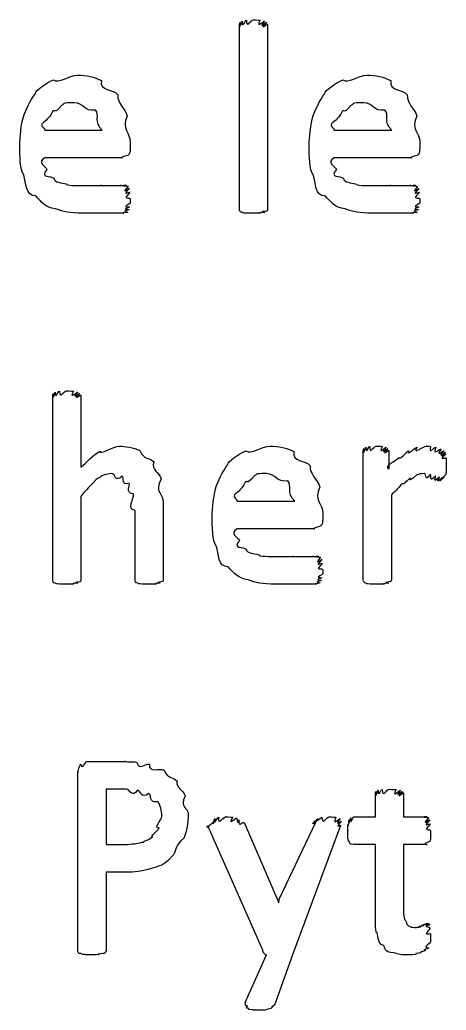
# Model space of a CAD drawing. Header units: millimetres. Extents: x 0 to 216, y 0 to 279.
# Drawn here: x 55.07 to 60.51, y 175.37 to 188.02 of the extents above; entities that cross this region are included whole.
import ezdxf

# ---------------------------------------------------------------- set-up
doc = ezdxf.new("R2010")
doc.units = ezdxf.units.MM
doc.layers.get('0').update_dxf_attribs({"linetype": 'CONTINUOUS'})

msp = doc.modelspace()

# ---------------------------------------------------------------- linework, layer by layer
at = {"color": 0}
for p, q in [((57.8735, 185.602), (57.8735, 187.962)), ((58.2316, 187.962), (58.2316, 185.602)), ((55.3875, 186.606), (56.1206, 186.606)), ((59.0832, 186.606), (59.8166, 186.606)), ((56.479, 186.457), (56.479, 186.396)), ((60.1747, 186.457), (60.1747, 186.396)), ((56.3742, 186.253), (55.3875, 186.253)), ((60.0699, 186.253), (59.0832, 186.253)), ((55.4881, 180.865), (55.4881, 183.224)), ((55.8465, 183.224), (55.8465, 182.304)), ((59.454, 180.865), (59.454, 182.518)), ((59.7793, 182.518), (59.7793, 182.276)), ((60.5123, 182.336), (60.5123, 182.336)), ((55.8465, 181.929), (55.8465, 180.865)), ((59.8124, 181.951), (59.8124, 180.865)), ((56.8992, 181.857), (56.8992, 180.865)), ((57.8446, 181.868), (58.5777, 181.868)), ((56.5408, 180.865), (56.5408, 181.752)), ((58.9361, 181.719), (58.9361, 181.659)), ((58.8313, 181.515), (57.8446, 181.515)), ((55.929, 178.543), (56.4197, 178.543)), ((55.8077, 176.134), (55.8077, 178.405)), ((56.425, 178.19), (56.1717, 178.19)), ((56.1717, 178.19), (56.1717, 177.484)), ((59.6085, 177.837), (59.6085, 178.146)), ((59.9666, 178.146), (59.9666, 177.837)), ((56.8826, 177.848), (56.8826, 177.848)), ((57.2188, 177.876), (57.2188, 177.876)), ((58.1699, 176.134), (57.4696, 177.721)), ((57.9328, 177.765), (58.3738, 176.74)), ((58.3791, 176.784), (58.8479, 177.771)), ((59.1619, 177.727), (58.5502, 176.073)), ((59.333, 177.837), (59.6085, 177.837)), ((59.9666, 177.837), (60.27, 177.837)), ((56.1717, 177.484), (56.4197, 177.484)), ((59.6085, 177.484), (59.3273, 177.484)), ((59.6085, 176.591), (59.6085, 177.484)), ((60.27, 177.484), (59.9666, 177.484)), ((59.9666, 177.484), (59.9666, 176.713)), ((56.4197, 177.131), (56.1717, 177.131)), ((56.1717, 177.131), (56.1717, 176.139)), ((58.3738, 176.74), (58.3791, 176.784)), ((60.3141, 176.343), (60.3141, 176.343)), ((57.9438, 175.467), (58.2193, 176.073)), ((58.5502, 176.073), (58.3188, 175.434))]:
    msp.add_line(p, q, dxfattribs=at)
for points in [[(57.8735, 187.962), (57.8735, 187.869), (57.875, 187.976), (57.8788, 187.984)], [(57.8788, 187.984), (57.8845, 187.885), (57.8954, 187.996), (57.9067, 188)], [(57.9067, 188), (57.9092, 187.895), (57.9395, 188.011), (57.9617, 188.011)], [(57.9617, 188.011), (57.9575, 187.898), (58.0168, 188.017), (58.0499, 188.017)], [(58.0499, 188.017), (58.0277, 188.017), (58.1159, 188.014), (58.1381, 188.011)], [(58.1381, 188.011), (58.0746, 187.895), (58.1822, 188.007), (58.1932, 188)], [(58.1932, 188), (58.1007, 187.885), (58.2164, 187.991), (58.2207, 187.984)], [(58.2207, 187.984), (58.112, 187.869), (58.2316, 187.968), (58.2316, 187.962)], [(55.2662, 187.074), (55.2619, 187.113), (55.4055, 187.209), (55.4976, 187.251)], [(55.4976, 187.251), (55.5639, 187.193), (55.692, 187.311), (55.8063, 187.311)], [(55.8063, 187.311), (55.9125, 187.311), (56.0243, 187.287), (56.1097, 187.24)], [(56.1097, 187.24), (56.0821, 187.102), (56.2638, 187.135), (56.3192, 187.058)], [(58.9622, 187.074), (58.958, 187.113), (59.1012, 187.209), (59.1936, 187.251)], [(59.1936, 187.251), (59.2596, 187.193), (59.388, 187.311), (59.5023, 187.311)], [(59.5023, 187.311), (59.6085, 187.311), (59.72, 187.287), (59.8054, 187.24)], [(59.8054, 187.24), (59.7778, 187.102), (59.9599, 187.135), (60.0149, 187.058)], [(55.1173, 186.793), (55.1367, 186.84), (55.2027, 186.997), (55.2662, 187.074)], [(55.7622, 186.958), (55.5886, 186.958), (55.6493, 186.948), (55.6024, 186.925)], [(56.0324, 186.865), (55.8863, 186.84), (55.8835, 186.958), (55.7622, 186.958)], [(56.3192, 187.058), (56.3093, 186.948), (56.4141, 186.89), (56.4402, 186.788)], [(58.8133, 186.793), (58.8328, 186.84), (58.8987, 186.997), (58.9622, 187.074)], [(59.4582, 186.958), (59.2847, 186.958), (59.3453, 186.948), (59.2984, 186.925)], [(59.7285, 186.865), (59.5824, 186.84), (59.5796, 186.958), (59.4582, 186.958)], [(60.0149, 187.058), (60.0054, 186.948), (60.1102, 186.89), (60.1363, 186.788)], [(55.4867, 186.848), (55.4344, 186.738), (55.433, 186.782), (55.415, 186.738)], [(55.6024, 186.925), (55.4976, 186.8), (55.5198, 186.881), (55.4867, 186.848)], [(56.1206, 186.606), (56.0077, 186.716), (56.0945, 186.801), (56.0324, 186.865)], [(59.1827, 186.848), (59.1301, 186.738), (59.1287, 186.782), (59.1111, 186.738)], [(59.2984, 186.925), (59.1936, 186.8), (59.2155, 186.881), (59.1827, 186.848)], [(59.8166, 186.606), (59.7034, 186.716), (59.7902, 186.801), (59.7285, 186.865)], [(55.0679, 186.424), (55.0679, 186.502), (55.0845, 186.683), (55.1173, 186.793)], [(55.415, 186.738), (55.2799, 186.653), (55.3875, 186.653), (55.3875, 186.606)], [(56.4402, 186.788), (56.3605, 186.624), (56.479, 186.574), (56.479, 186.457)], [(58.7636, 186.424), (58.7636, 186.502), (58.7802, 186.683), (58.8133, 186.793)], [(59.1111, 186.738), (58.976, 186.653), (59.0832, 186.653), (59.0832, 186.606)], [(60.1363, 186.788), (60.0562, 186.624), (60.1747, 186.574), (60.1747, 186.457)], [(55.1173, 186.038), (55.0679, 186.101), (55.0679, 186.276), (55.0679, 186.424)], [(56.479, 186.396), (56.479, 186.297), (56.4677, 186.308), (56.4459, 186.286)], [(58.8133, 186.038), (58.7636, 186.101), (58.7636, 186.276), (58.7636, 186.424)], [(60.1747, 186.396), (60.1747, 186.297), (60.1638, 186.308), (60.1416, 186.286)], [(55.3875, 186.253), (55.2799, 186.198), (55.3956, 186.148), (55.415, 186.104)], [(56.4459, 186.286), (56.3164, 186.253), (56.3989, 186.253), (56.3742, 186.253)], [(59.0832, 186.253), (58.976, 186.198), (59.0917, 186.148), (59.1111, 186.104)], [(60.1416, 186.286), (60.0121, 186.253), (60.095, 186.253), (60.0699, 186.253)], [(55.415, 186.104), (55.3173, 185.995), (55.462, 186.027), (55.5032, 185.994)], [(59.1111, 186.104), (59.013, 185.995), (59.1577, 186.027), (59.1993, 185.994)], [(55.2718, 185.768), (55.1367, 185.768), (55.1533, 185.93), (55.1173, 186.038)], [(55.5032, 185.994), (55.5156, 185.933), (55.5971, 185.94), (55.663, 185.922)], [(58.9675, 185.768), (58.8328, 185.768), (58.849, 185.93), (58.8133, 186.038)], [(59.1993, 185.994), (59.2116, 185.933), (59.2928, 185.94), (59.3591, 185.922)], [(55.663, 185.922), (55.6479, 185.9), (55.8091, 185.9), (55.9058, 185.9)], [(55.9058, 185.9), (55.9386, 185.9), (56.0504, 185.9), (56.1097, 185.9)], [(56.1097, 185.9), (56.0557, 185.9), (56.2169, 185.9), (56.2585, 185.9)], [(56.2585, 185.9), (56.2585, 185.9), (56.3369, 185.9), (56.3633, 185.9)], [(56.3633, 185.9), (56.3136, 185.9), (56.4141, 185.9), (56.4293, 185.9)], [(56.4293, 185.9), (56.3383, 185.9), (56.4473, 185.896), (56.4515, 185.889)], [(56.4515, 185.889), (56.3492, 185.771), (56.4638, 185.875), (56.4677, 185.862)], [(56.4677, 185.862), (56.3577, 185.746), (56.4734, 185.834), (56.4734, 185.812)], [(59.3591, 185.922), (59.3439, 185.9), (59.5051, 185.9), (59.6015, 185.9)], [(59.6015, 185.9), (59.6346, 185.9), (59.7461, 185.9), (59.8054, 185.9)], [(59.8054, 185.9), (59.7517, 185.9), (59.913, 185.9), (59.9542, 185.9)], [(59.9542, 185.9), (59.9542, 185.9), (60.0329, 185.9), (60.059, 185.9)], [(60.059, 185.9), (60.0093, 185.9), (60.1102, 185.9), (60.1253, 185.9)], [(60.1253, 185.9), (60.0343, 185.9), (60.143, 185.896), (60.1472, 185.889)], [(60.1472, 185.889), (60.0452, 185.771), (60.1595, 185.875), (60.1638, 185.862)], [(60.1638, 185.862), (60.0534, 185.746), (60.1694, 185.834), (60.1694, 185.812)], [(55.5255, 185.602), (55.3903, 185.62), (55.3406, 185.693), (55.2718, 185.768)], [(56.4734, 185.812), (56.3605, 185.702), (56.479, 185.762), (56.479, 185.729)], [(56.479, 185.729), (56.479, 185.646), (56.4762, 185.686), (56.4734, 185.669)], [(59.2212, 185.602), (59.086, 185.62), (59.0367, 185.693), (58.9675, 185.768)], [(60.1694, 185.812), (60.0562, 185.702), (60.1747, 185.762), (60.1747, 185.729)], [(60.1747, 185.729), (60.1747, 185.646), (60.1719, 185.686), (60.1694, 185.669)], [(55.8726, 185.547), (55.7071, 185.547), (55.6246, 185.565), (55.5255, 185.602)], [(56.4624, 185.591), (56.3467, 185.565), (56.4526, 185.569), (56.4459, 185.558)], [(56.4677, 185.625), (56.3534, 185.587), (56.4653, 185.602), (56.4624, 185.591)], [(56.4734, 185.669), (56.3577, 185.613), (56.4706, 185.638), (56.4677, 185.625)], [(57.8788, 185.575), (57.8735, 185.572), (57.8735, 185.591), (57.8735, 185.602)], [(57.9067, 185.558), (57.8845, 185.561), (57.8859, 185.571), (57.8788, 185.575)], [(58.2207, 185.575), (58.1007, 185.561), (58.2069, 185.565), (58.1932, 185.558)], [(58.2316, 185.602), (58.2291, 185.572), (58.2277, 185.582), (58.2207, 185.575)], [(59.5683, 185.547), (59.4032, 185.547), (59.3203, 185.565), (59.2212, 185.602)], [(60.1581, 185.591), (60.0424, 185.565), (60.1486, 185.569), (60.1416, 185.558)], [(60.1638, 185.625), (60.0495, 185.587), (60.161, 185.602), (60.1581, 185.591)], [(60.1694, 185.669), (60.0534, 185.613), (60.1666, 185.638), (60.1638, 185.625)], [(56.0874, 185.547), (55.9167, 185.547), (55.9499, 185.547), (55.8726, 185.547)], [(56.2638, 185.547), (56.1661, 185.547), (56.1538, 185.547), (56.0874, 185.547)], [(56.3908, 185.547), (56.2695, 185.547), (56.315, 185.547), (56.2638, 185.547)], [(56.4459, 185.558), (56.3354, 185.547), (56.4236, 185.547), (56.3908, 185.547)], [(57.9617, 185.547), (57.9092, 185.55), (57.9205, 185.554), (57.9067, 185.558)], [(58.0499, 185.547), (57.9575, 185.547), (57.9864, 185.547), (57.9617, 185.547)], [(58.1381, 185.547), (58.0277, 185.547), (58.0856, 185.547), (58.0499, 185.547)], [(58.1932, 185.558), (58.0746, 185.55), (58.1628, 185.55), (58.1381, 185.547)], [(59.7835, 185.547), (59.6124, 185.547), (59.6456, 185.547), (59.5683, 185.547)], [(59.9599, 185.547), (59.8622, 185.547), (59.8495, 185.547), (59.7835, 185.547)], [(60.0865, 185.547), (59.9652, 185.547), (60.0107, 185.547), (59.9599, 185.547)], [(60.1416, 185.558), (60.0315, 185.547), (60.1197, 185.547), (60.0865, 185.547)], [(55.4881, 183.224), (55.4881, 183.132), (55.4895, 183.238), (55.4937, 183.246)], [(55.4937, 183.246), (55.499, 183.147), (55.5103, 183.259), (55.5212, 183.262)], [(55.5212, 183.262), (55.524, 183.158), (55.5544, 183.274), (55.5763, 183.274)], [(55.5763, 183.274), (55.572, 183.16), (55.6313, 183.279), (55.6645, 183.279)], [(55.6645, 183.279), (55.6426, 183.279), (55.7308, 183.276), (55.7526, 183.274)], [(55.7526, 183.274), (55.6891, 183.158), (55.7967, 183.269), (55.8077, 183.262)], [(55.8077, 183.262), (55.7156, 183.147), (55.8313, 183.253), (55.8352, 183.246)], [(55.8352, 183.246), (55.7265, 183.136), (55.8465, 183.235), (55.8465, 183.224)], [(56.0888, 182.507), (56.0903, 182.455), (56.2571, 182.573), (56.3425, 182.573)], [(56.3425, 182.573), (56.3947, 182.573), (56.5312, 182.554), (56.6014, 182.518)], [(57.9547, 182.513), (58.021, 182.455), (58.1491, 182.573), (58.2634, 182.573)], [(58.2634, 182.573), (58.3696, 182.573), (58.481, 182.549), (58.5668, 182.502)], [(59.454, 182.518), (59.454, 182.426), (59.4554, 182.532), (59.4596, 182.541)], [(59.4596, 182.541), (59.461, 182.441), (59.472, 182.553), (59.4872, 182.557)], [(59.4872, 182.557), (59.49, 182.452), (59.5175, 182.568), (59.5369, 182.568)], [(59.5369, 182.568), (59.5313, 182.455), (59.5863, 182.573), (59.6194, 182.573)], [(59.6194, 182.573), (59.5933, 182.573), (59.6745, 182.571), (59.6967, 182.568)], [(59.6967, 182.568), (59.6374, 182.452), (59.7352, 182.564), (59.7461, 182.557)], [(59.7461, 182.557), (59.6593, 182.441), (59.7641, 182.547), (59.7683, 182.541)], [(59.7683, 182.541), (59.6706, 182.426), (59.7793, 182.525), (59.7793, 182.518)], [(60.0329, 182.513), (59.9944, 182.437), (60.1059, 182.549), (60.143, 182.557)], [(60.143, 182.557), (60.0714, 182.455), (60.2216, 182.573), (60.259, 182.573)], [(60.259, 182.573), (60.2396, 182.573), (60.2918, 182.571), (60.3141, 182.568)], [(60.3141, 182.568), (60.2837, 182.452), (60.3582, 182.564), (60.38, 182.557)], [(60.38, 182.557), (60.3321, 182.437), (60.427, 182.542), (60.4464, 182.535)], [(60.4464, 182.535), (60.3691, 182.422), (60.4767, 182.52), (60.4848, 182.513)], [(55.8465, 182.304), (55.9248, 182.367), (56.0077, 182.463), (56.0888, 182.507)], [(56.6014, 182.518), (56.6568, 182.382), (56.7337, 182.432), (56.7778, 182.37)], [(57.7233, 182.336), (57.719, 182.375), (57.8626, 182.471), (57.9547, 182.513)], [(58.5668, 182.502), (58.5392, 182.364), (58.7209, 182.397), (58.776, 182.32)], [(59.7793, 182.276), (59.7186, 182.32), (59.8703, 182.388), (59.9115, 182.425)], [(59.9115, 182.425), (59.92, 182.393), (59.9955, 182.491), (60.0329, 182.513)], [(60.4848, 182.513), (60.3829, 182.408), (60.4972, 182.498), (60.5014, 182.491)], [(60.5014, 182.491), (60.3913, 182.397), (60.507, 182.48), (60.507, 182.469)], [(60.507, 182.469), (60.3938, 182.375), (60.5123, 182.441), (60.5123, 182.419)], [(60.5123, 182.419), (60.5123, 182.334), (60.5123, 182.372), (60.5123, 182.336)], [(56.7778, 182.37), (56.745, 182.261), (56.8523, 182.239), (56.8717, 182.155)], [(57.5744, 182.056), (57.5938, 182.102), (57.6598, 182.259), (57.7233, 182.336)], [(58.776, 182.32), (58.7664, 182.21), (58.8712, 182.152), (58.8973, 182.05)], [(60.5123, 182.336), (60.5123, 182.265), (60.5123, 182.276), (60.5123, 182.254)], [(56.2434, 182.221), (56.1605, 182.221), (56.1111, 182.195), (56.0447, 182.144)], [(56.3757, 182.188), (56.2776, 182.102), (56.2942, 182.221), (56.2434, 182.221)], [(56.4638, 182.1), (56.3506, 182.062), (56.4113, 182.168), (56.3757, 182.188)], [(56.8717, 182.155), (56.7806, 181.978), (56.8992, 181.974), (56.8992, 181.857)], [(58.0595, 182.188), (57.9547, 182.062), (57.9769, 182.144), (57.9438, 182.111)], [(58.2193, 182.221), (58.0457, 182.221), (58.1064, 182.21), (58.0595, 182.188)], [(58.4895, 182.127), (58.3434, 182.102), (58.3406, 182.221), (58.2193, 182.221)], [(60.0438, 182.16), (59.9309, 182.044), (59.9736, 182.113), (59.9338, 182.077)], [(60.1377, 182.204), (59.9969, 182.084), (60.077, 182.182), (60.0438, 182.16)], [(60.2368, 182.221), (60.1775, 182.221), (60.1708, 182.215), (60.1377, 182.204)], [(60.3084, 182.21), (60.2368, 182.102), (60.2615, 182.221), (60.2368, 182.221)], [(60.3747, 182.193), (60.2837, 182.091), (60.3331, 182.205), (60.3084, 182.21)], [(60.4241, 182.177), (60.3208, 182.08), (60.3924, 182.189), (60.3747, 182.193)], [(60.4629, 182.171), (60.3497, 182.069), (60.4379, 182.173), (60.4241, 182.177)], [(60.4848, 182.177), (60.3719, 182.069), (60.4739, 182.171), (60.4629, 182.171)], [(60.5014, 182.204), (60.3829, 182.08), (60.4919, 182.184), (60.4848, 182.177)], [(60.5123, 182.254), (60.5123, 182.221), (60.5084, 182.215), (60.5014, 182.204)], [(56.0447, 182.144), (55.9139, 182.003), (55.9153, 182.024), (55.8465, 181.929)], [(56.5189, 181.962), (56.3989, 181.985), (56.4885, 182.062), (56.4638, 182.1)], [(57.525, 181.686), (57.525, 181.765), (57.5412, 181.945), (57.5744, 182.056)], [(57.9438, 182.111), (57.8915, 182), (57.8901, 182.044), (57.8721, 182)], [(58.5777, 181.868), (58.4648, 181.978), (58.5516, 182.064), (58.4895, 182.127)], [(58.8973, 182.05), (58.8176, 181.886), (58.9361, 181.836), (58.9361, 181.719)], [(59.9338, 182.077), (59.8537, 181.974), (59.8565, 182.002), (59.8124, 181.951)], [(56.5408, 181.752), (56.425, 181.761), (56.5326, 181.909), (56.5189, 181.962)], [(57.8721, 182), (57.737, 181.915), (57.8446, 181.915), (57.8446, 181.868)], [(57.5744, 181.3), (57.525, 181.364), (57.525, 181.539), (57.525, 181.686)], [(58.9361, 181.659), (58.9361, 181.559), (58.9248, 181.57), (58.903, 181.548)], [(57.8446, 181.515), (57.737, 181.46), (57.8527, 181.41), (57.8721, 181.366)], [(58.903, 181.548), (58.7735, 181.515), (58.856, 181.515), (58.8313, 181.515)], [(57.7289, 181.03), (57.5938, 181.03), (57.6104, 181.193), (57.5744, 181.3)], [(57.8721, 181.366), (57.7744, 181.258), (57.9191, 181.289), (57.9603, 181.256)], [(57.9603, 181.256), (57.9727, 181.195), (58.0542, 181.203), (58.1201, 181.185)], [(58.1201, 181.185), (58.105, 181.162), (58.2662, 181.162), (58.3629, 181.162)], [(58.3629, 181.162), (58.3957, 181.162), (58.5075, 181.162), (58.5668, 181.162)], [(58.5668, 181.162), (58.5128, 181.162), (58.674, 181.162), (58.7156, 181.162)], [(58.7156, 181.162), (58.7156, 181.162), (58.7939, 181.162), (58.82, 181.162)], [(58.82, 181.162), (58.7707, 181.162), (58.8712, 181.162), (58.8864, 181.162)], [(58.8864, 181.162), (58.7954, 181.162), (58.9044, 181.158), (58.9082, 181.151)], [(58.9082, 181.151), (58.8063, 181.033), (58.9209, 181.138), (58.9248, 181.124)], [(57.9822, 180.865), (57.8474, 180.883), (57.7977, 180.956), (57.7289, 181.03)], [(58.9248, 181.124), (58.8148, 181.008), (58.9305, 181.096), (58.9305, 181.074)], [(58.9305, 181.074), (58.8176, 180.964), (58.9361, 181.025), (58.9361, 180.992)], [(58.9248, 180.887), (58.8105, 180.85), (58.922, 180.865), (58.9195, 180.854)], [(58.9305, 180.931), (58.8148, 180.876), (58.9276, 180.901), (58.9248, 180.887)], [(58.9361, 180.992), (58.9361, 180.909), (58.9333, 180.949), (58.9305, 180.931)], [(55.4937, 180.837), (55.4881, 180.835), (55.4881, 180.854), (55.4881, 180.865)], [(55.5212, 180.821), (55.499, 180.823), (55.5004, 180.833), (55.4937, 180.837)], [(55.5763, 180.81), (55.524, 180.812), (55.535, 180.817), (55.5212, 180.821)], [(55.6645, 180.81), (55.572, 180.81), (55.601, 180.81), (55.5763, 180.81)], [(55.7526, 180.81), (55.6426, 180.81), (55.7004, 180.81), (55.6645, 180.81)], [(55.8077, 180.821), (55.6891, 180.812), (55.7773, 180.812), (55.7526, 180.81)], [(55.8352, 180.837), (55.7156, 180.823), (55.8214, 180.828), (55.8077, 180.821)], [(55.8465, 180.865), (55.8437, 180.835), (55.8423, 180.844), (55.8352, 180.837)], [(56.5464, 180.837), (56.5422, 180.835), (56.5408, 180.854), (56.5408, 180.865)], [(56.5739, 180.821), (56.5535, 180.823), (56.5535, 180.833), (56.5464, 180.837)], [(56.6289, 180.81), (56.5796, 180.812), (56.5877, 180.817), (56.5739, 180.821)], [(56.7228, 180.81), (56.6265, 180.81), (56.654, 180.81), (56.6289, 180.81)], [(56.8053, 180.81), (56.6967, 180.81), (56.7559, 180.81), (56.7228, 180.81)], [(56.8607, 180.821), (56.745, 180.812), (56.8304, 180.812), (56.8053, 180.81)], [(56.8882, 180.843), (56.7697, 180.823), (56.8745, 180.828), (56.8607, 180.821)], [(56.8992, 180.865), (56.8992, 180.838), (56.8949, 180.85), (56.8882, 180.843)], [(58.3297, 180.81), (58.1642, 180.81), (58.0817, 180.828), (57.9822, 180.865)], [(58.5445, 180.81), (58.3738, 180.81), (58.4069, 180.81), (58.3297, 180.81)], [(58.7209, 180.81), (58.6232, 180.81), (58.6109, 180.81), (58.5445, 180.81)], [(58.8479, 180.81), (58.7266, 180.81), (58.7721, 180.81), (58.7209, 180.81)], [(58.903, 180.821), (58.7925, 180.81), (58.8807, 180.81), (58.8479, 180.81)], [(58.9195, 180.854), (58.8038, 180.828), (58.9097, 180.832), (58.903, 180.821)], [(59.4596, 180.843), (59.454, 180.838), (59.454, 180.856), (59.454, 180.865)], [(59.4872, 180.821), (59.4653, 180.823), (59.4663, 180.835), (59.4596, 180.843)], [(59.5422, 180.81), (59.49, 180.812), (59.5009, 180.817), (59.4872, 180.821)], [(59.6304, 180.81), (59.5383, 180.81), (59.5672, 180.81), (59.5422, 180.81)], [(59.7186, 180.81), (59.6085, 180.81), (59.6664, 180.81), (59.6304, 180.81)], [(59.774, 180.821), (59.6554, 180.812), (59.7436, 180.812), (59.7186, 180.81)], [(59.8015, 180.843), (59.6815, 180.823), (59.7877, 180.828), (59.774, 180.821)], [(59.8124, 180.865), (59.8096, 180.838), (59.8082, 180.85), (59.8015, 180.843)], [(55.8077, 178.405), (55.8077, 178.38), (55.82, 178.488), (55.8465, 178.51)], [(55.8465, 178.51), (55.8588, 178.424), (55.8987, 178.543), (55.929, 178.543)], [(56.4197, 178.543), (56.3838, 178.543), (56.5189, 178.54), (56.563, 178.537)], [(56.563, 178.537), (56.5905, 178.417), (56.6593, 178.524), (56.7228, 178.51)], [(56.7228, 178.51), (56.7147, 178.388), (56.847, 178.469), (56.9101, 178.433)], [(56.9101, 178.433), (56.9613, 178.314), (57.0315, 178.35), (57.0756, 178.295)], [(57.0756, 178.295), (57.0537, 178.208), (57.1581, 178.18), (57.1803, 178.107)], [(56.5686, 178.179), (56.5023, 178.072), (56.472, 178.19), (56.425, 178.19)], [(56.7171, 178.135), (56.6014, 178.06), (56.6194, 178.175), (56.5686, 178.179)], [(56.8332, 178.03), (56.6967, 178.013), (56.7641, 178.113), (56.7171, 178.135)], [(57.1803, 178.107), (57.1003, 177.947), (57.2188, 177.96), (57.2188, 177.876)], [(59.6085, 178.146), (59.6085, 178.047), (59.6099, 178.154), (59.6138, 178.162)], [(59.6138, 178.162), (59.6194, 178.06), (59.6304, 178.175), (59.6417, 178.179)], [(59.6417, 178.179), (59.6441, 178.069), (59.6745, 178.185), (59.6967, 178.185)], [(59.6967, 178.185), (59.6925, 178.072), (59.7517, 178.19), (59.7849, 178.19)], [(59.7849, 178.19), (59.7627, 178.19), (59.8509, 178.187), (59.8731, 178.185)], [(59.8731, 178.185), (59.8096, 178.069), (59.9172, 178.182), (59.9281, 178.179)], [(59.9281, 178.179), (59.8357, 178.06), (59.9514, 178.169), (59.9556, 178.162)], [(59.9556, 178.162), (59.847, 178.047), (59.9666, 178.149), (59.9666, 178.146)], [(56.8826, 177.848), (56.8773, 177.917), (56.866, 177.982), (56.8332, 178.03)], [(56.8494, 177.699), (56.7588, 177.675), (56.8826, 177.796), (56.8826, 177.848)], [(57.2188, 177.876), (57.2188, 177.749), (57.1997, 177.658), (57.1638, 177.567)], [(57.4696, 177.721), (57.4075, 177.668), (57.5469, 177.767), (57.5469, 177.782)], [(57.5469, 177.782), (57.525, 177.697), (57.5497, 177.807), (57.5578, 177.815)], [(57.5578, 177.815), (57.5426, 177.712), (57.5853, 177.828), (57.6076, 177.832)], [(57.6076, 177.832), (57.591, 177.719), (57.664, 177.837), (57.7014, 177.837)], [(57.7014, 177.837), (57.664, 177.837), (57.7674, 177.835), (57.7896, 177.832)], [(57.7896, 177.832), (57.7081, 177.716), (57.828, 177.828), (57.839, 177.821)], [(57.839, 177.821), (57.8513, 177.705), (57.8626, 177.81), (57.8665, 177.799)], [(57.8665, 177.799), (57.8626, 177.686), (57.8954, 177.779), (57.9328, 177.765)], [(58.8479, 177.771), (58.7513, 177.701), (58.8641, 177.811), (58.8754, 177.815)], [(58.8754, 177.815), (58.7735, 177.712), (58.903, 177.828), (58.9248, 177.832)], [(58.9248, 177.832), (58.9361, 177.719), (58.9774, 177.837), (59.0187, 177.837)], [(59.0187, 177.837), (59.0091, 177.837), (59.0793, 177.835), (59.1012, 177.832)], [(59.1012, 177.832), (59.0571, 177.712), (59.1453, 177.822), (59.1566, 177.815)], [(59.1566, 177.815), (59.0793, 177.697), (59.1728, 177.796), (59.1728, 177.782)], [(59.1728, 177.782), (59.0793, 177.668), (59.1689, 177.749), (59.1619, 177.727)], [(59.2557, 177.661), (59.2557, 177.635), (59.2571, 177.721), (59.261, 177.744)], [(59.261, 177.744), (59.2624, 177.679), (59.2681, 177.783), (59.2723, 177.799)], [(59.2723, 177.799), (59.2737, 177.708), (59.2861, 177.822), (59.2942, 177.826)], [(59.2942, 177.826), (59.2914, 177.719), (59.3178, 177.837), (59.333, 177.837)], [(60.27, 177.837), (60.1733, 177.837), (60.2823, 177.833), (60.2865, 177.826)], [(60.2865, 177.826), (60.1846, 177.708), (60.2989, 177.812), (60.3031, 177.799)], [(60.3031, 177.799), (60.1927, 177.679), (60.3084, 177.765), (60.3084, 177.744)], [(60.3084, 177.744), (60.1955, 177.635), (60.3141, 177.694), (60.3141, 177.661)], [(56.7669, 177.584), (56.7186, 177.584), (56.8304, 177.655), (56.8494, 177.699)], [(59.2723, 177.523), (59.2557, 177.54), (59.2557, 177.598), (59.2557, 177.661)], [(60.3141, 177.661), (60.3141, 177.54), (60.3098, 177.552), (60.3031, 177.523)], [(56.4197, 177.484), (56.4169, 177.484), (56.5739, 177.493), (56.6289, 177.512)], [(56.6289, 177.512), (56.6455, 177.52), (56.7298, 177.553), (56.7669, 177.584)], [(57.1638, 177.567), (57.0272, 177.447), (57.0756, 177.396), (57.0096, 177.33)], [(59.3273, 177.484), (59.2804, 177.484), (59.2861, 177.497), (59.2723, 177.523)], [(60.3031, 177.523), (60.1818, 177.484), (60.2837, 177.484), (60.27, 177.484)], [(57.0096, 177.33), (56.8949, 177.201), (56.8607, 177.217), (56.7612, 177.181)], [(56.7612, 177.181), (56.5824, 177.131), (56.552, 177.131), (56.4197, 177.131)], [(59.9666, 176.713), (59.9641, 176.521), (59.9779, 176.544), (59.9997, 176.498)], [(59.6304, 176.36), (59.6085, 176.33), (59.6085, 176.503), (59.6085, 176.591)], [(59.9997, 176.498), (60.0121, 176.426), (60.0685, 176.426), (60.132, 176.426)], [(60.2259, 176.448), (60.1514, 176.448), (60.2506, 176.461), (60.259, 176.465)], [(60.259, 176.465), (60.1708, 176.459), (60.2781, 176.476), (60.2865, 176.476)], [(60.2865, 176.476), (60.1818, 176.459), (60.2933, 176.473), (60.2975, 176.47)], [(60.2975, 176.47), (60.1885, 176.455), (60.3031, 176.465), (60.3031, 176.454)], [(60.3031, 176.454), (60.1927, 176.437), (60.3084, 176.433), (60.3084, 176.415)], [(59.7076, 176.2), (59.6417, 176.202), (59.6484, 176.296), (59.6304, 176.36)], [(60.132, 176.426), (60.0964, 176.426), (60.1719, 176.427), (60.1871, 176.432)], [(60.1871, 176.432), (60.1267, 176.437), (60.2149, 176.444), (60.2259, 176.448)], [(60.3084, 176.415), (60.1955, 176.283), (60.3141, 176.372), (60.3141, 176.343)], [(60.3141, 176.343), (60.3141, 176.205), (60.3112, 176.257), (60.3084, 176.228)], [(60.3084, 176.228), (60.1885, 176.147), (60.2975, 176.175), (60.2865, 176.161)], [(55.8133, 176.106), (55.8077, 176.102), (55.8077, 176.123), (55.8077, 176.134)], [(55.8465, 176.09), (55.819, 176.087), (55.82, 176.098), (55.8133, 176.106)], [(55.9015, 176.079), (55.8479, 176.08), (55.8602, 176.086), (55.8465, 176.09)], [(55.9897, 176.073), (55.892, 176.073), (55.9234, 176.075), (55.9015, 176.079)], [(56.0779, 176.079), (55.965, 176.073), (56.0257, 176.073), (55.9897, 176.073)], [(56.1329, 176.09), (56.0091, 176.08), (56.0998, 176.082), (56.0779, 176.079)], [(56.1605, 176.112), (56.1566, 176.091), (56.1467, 176.097), (56.1329, 176.09)], [(56.1717, 176.139), (56.1675, 176.106), (56.1675, 176.119), (56.1605, 176.112)], [(58.1865, 176.095), (58.178, 176.098), (58.1723, 176.119), (58.1699, 176.134)], [(58.2193, 176.073), (58.1974, 176.076), (58.1974, 176.084), (58.1865, 176.095)], [(59.8456, 176.101), (59.7105, 176.113), (59.7436, 176.156), (59.7076, 176.2)], [(60.0385, 176.073), (59.9391, 176.073), (59.9006, 176.082), (59.8456, 176.101)], [(60.1155, 176.079), (60.0385, 176.073), (60.0632, 176.073), (60.0385, 176.073)], [(60.1871, 176.101), (60.0893, 176.084), (60.1405, 176.086), (60.1155, 176.079)], [(60.2477, 176.129), (60.1334, 176.098), (60.2093, 176.108), (60.1871, 176.101)], [(60.2865, 176.161), (60.1708, 176.12), (60.2657, 176.139), (60.2477, 176.129)], [(57.9769, 175.423), (57.9286, 175.416), (57.966, 175.449), (57.9438, 175.467)], [(57.9935, 175.39), (57.9286, 175.39), (57.9769, 175.409), (57.9769, 175.423)], [(58.0376, 175.373), (57.9508, 175.376), (58.0044, 175.383), (57.9935, 175.39)], [(58.1201, 175.368), (57.9907, 175.368), (58.0595, 175.37), (58.0376, 175.373)], [(58.2581, 175.384), (58.2041, 175.368), (58.1822, 175.368), (58.1201, 175.368)], [(58.3188, 175.434), (58.2662, 175.39), (58.2909, 175.395), (58.2581, 175.384)]]:
    msp.add_open_spline(points, degree=3, dxfattribs=at)

doc.saveas('drawing.dxf')
